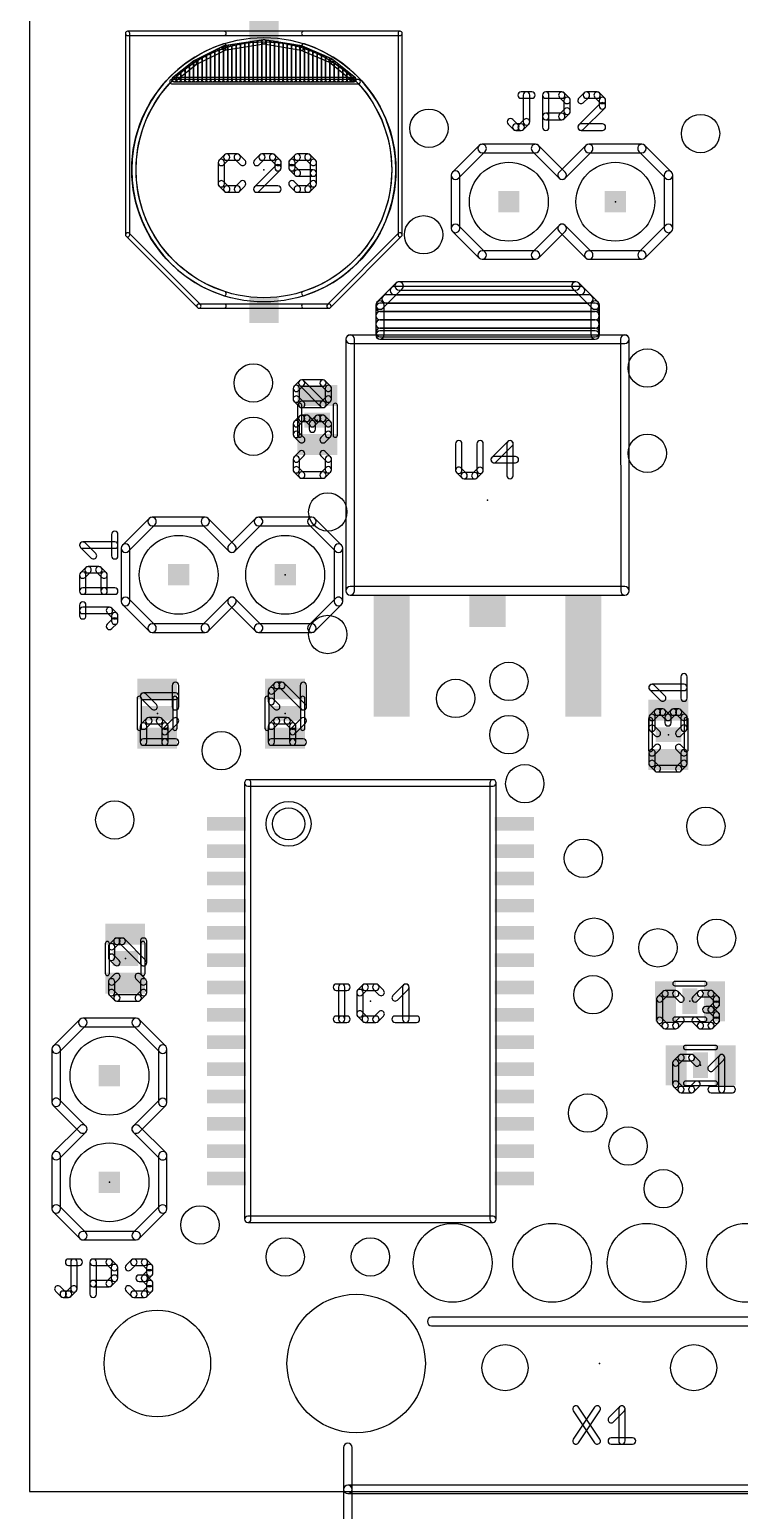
# Model space of a CAD drawing. Extents: x -17 to 91, y -42 to 60.
# Drawn here: x 0 to 16.93, y -0.45 to 34.84 of the extents above; entities that cross this region are included whole.
import ezdxf

# ---------------------------------------------------------------- set-up
doc = ezdxf.new("R2010")
doc.units = 0
for name, color, linetype in [('125', 2, 'CONTINUOUS'), ('17', 82, 'CONTINUOUS'), ('18', 82, 'CONTINUOUS'), ('20', 7, 'CONTINUOUS'), ('21', 253, 'CONTINUOUS'), ('23', 7, 'CONTINUOUS'), ('51', 253, 'CONTINUOUS')]:
    doc.layers.add(name, color=color, linetype=linetype)

# ---------------------------------------------------------------- blocks, each defined once
blk = doc.blocks.new('RECT')
blk.add_solid([(-0.5, -0.5), (0.5, -0.5), (-0.5, 0.5), (0.5, 0.5)])
blk = doc.blocks.new('ROUNDP')
blk.add_circle((0, 0), 0.5)
blk = doc.blocks.new('ROUNDV')
blk.add_circle((0, 0), 0.5)

msp = doc.modelspace()

# ---------------------------------------------------------------- linework, layer by layer
at = {"layer": '125'}
for points in [[(11.724, 33.199), (11.978, 33.199, 1), (11.978, 33.351), (11.724, 33.351, 1)], [(11.927, 32.639), (11.927, 33.275, 1), (11.775, 33.275), (11.775, 32.639, 1)], [(12.387, 32.766), (12.387, 33.275, 1), (12.235, 33.275), (12.235, 32.766, 1)], [(12.311, 33.199), (12.693, 33.199, 1), (12.693, 33.351), (12.311, 33.351, 1)], [(12.6393, 33.2213), (12.7663, 33.0943, 1), (12.8737, 33.2017), (12.7467, 33.3287, 1)], [(12.744, 33.148), (12.744, 32.893, 1), (12.896, 32.893), (12.896, 33.148, 1)], [(13.2275, 33.329), (13.0995, 33.202, 1), (13.2065, 33.094), (13.3345, 33.221, 1)], [(13.535, 33.351), (13.281, 33.351, 1), (13.281, 33.199), (13.535, 33.199, 1)], [(13.7157, 33.2017), (13.5887, 33.3287, 1), (13.4813, 33.2213), (13.6083, 33.0943, 1)], [(13.738, 33.02), (13.738, 33.148, 1), (13.586, 33.148), (13.586, 33.02, 1)], [(12.387, 32.512), (12.387, 32.766, 1), (12.235, 32.766), (12.235, 32.512, 1)], [(12.693, 32.842), (12.311, 32.842, 1), (12.311, 32.69), (12.693, 32.69, 1)], [(12.7663, 32.9467), (12.6393, 32.8197, 1), (12.7467, 32.7123), (12.8737, 32.8393, 1)], [(13.2067, 32.4582), (13.7157, 32.9662, 1), (13.6083, 33.0738), (13.0993, 32.5658, 1)], [(11.4163, 32.5853), (11.5433, 32.4583, 1), (11.6507, 32.5657), (11.5237, 32.6927, 1)], [(11.597, 32.436), (11.724, 32.436, 1), (11.724, 32.588), (11.597, 32.588, 1)], [(11.7777, 32.4583), (11.9047, 32.5853, 1), (11.7973, 32.6927), (11.6703, 32.5657, 1)], [(13.662, 32.588), (13.153, 32.588, 1), (13.153, 32.436), (13.662, 32.436, 1)], [(4.6463, 31.8517), (4.5193, 31.7247, 1), (4.6267, 31.6173), (4.7537, 31.7443, 1)], [(4.955, 31.874), (4.7, 31.874, 1), (4.7, 31.722), (4.955, 31.722, 1)], [(5.1357, 31.7247), (5.0087, 31.8517, 1), (4.9013, 31.7443), (5.0283, 31.6173, 1)], [(5.4883, 31.8517), (5.3613, 31.7247, 1), (5.4687, 31.6173), (5.5957, 31.7443, 1)], [(5.796, 31.874), (5.542, 31.874, 1), (5.542, 31.722), (5.796, 31.722, 1)], [(5.9775, 31.725), (5.8495, 31.852, 1), (5.7425, 31.744), (5.8705, 31.617, 1)], [(6.3303, 31.8517), (6.2033, 31.7247, 1), (6.3107, 31.6173), (6.4377, 31.7443, 1)], [(6.638, 31.874), (6.384, 31.874, 1), (6.384, 31.722), (6.638, 31.722, 1)], [(6.8195, 31.725), (6.6915, 31.852, 1), (6.5845, 31.744), (6.7125, 31.617, 1)], [(4.497, 31.671), (4.497, 31.162, 1), (4.649, 31.162), (4.649, 31.671, 1)], [(5.4687, 30.9813), (5.9777, 31.4903, 1), (5.8703, 31.5977), (5.3613, 31.0887, 1)], [(6, 31.544), (6, 31.671, 1), (5.848, 31.671), (5.848, 31.544, 1)], [(6.181, 31.671), (6.181, 31.544, 1), (6.333, 31.544), (6.333, 31.671, 1)], [(6.2033, 31.4903), (6.3303, 31.3633, 1), (6.4377, 31.4707), (6.3107, 31.5977, 1)], [(6.384, 31.341), (6.766, 31.341, 1), (6.766, 31.493), (6.384, 31.493, 1)], [(6.842, 31.417), (6.842, 31.671, 1), (6.69, 31.671), (6.69, 31.417, 1)], [(6.842, 31.162), (6.842, 31.417, 1), (6.69, 31.417), (6.69, 31.162, 1)], [(4.5193, 31.1083), (4.6463, 30.9813, 1), (4.7537, 31.0887), (4.6267, 31.2157, 1)], [(4.7, 30.959), (4.955, 30.959, 1), (4.955, 31.111), (4.7, 31.111, 1)], [(5.0087, 30.9813), (5.1357, 31.1083, 1), (5.0283, 31.2157), (4.9013, 31.0887, 1)], [(5.924, 31.111), (5.415, 31.111, 1), (5.415, 30.959), (5.924, 30.959, 1)], [(6.2033, 31.1083), (6.3303, 30.9813, 1), (6.4377, 31.0887), (6.3107, 31.2157, 1)], [(6.384, 30.959), (6.638, 30.959, 1), (6.638, 31.111), (6.384, 31.111, 1)], [(6.6915, 30.981), (6.8195, 31.108, 1), (6.7125, 31.216), (6.5845, 31.089, 1)], [(6.4157, 26.2323), (6.5427, 26.3593, 1), (6.4353, 26.4667), (6.3083, 26.3397, 1)], [(6.489, 26.337), (6.998, 26.337, 1), (6.998, 26.489), (6.489, 26.489, 1)], [(7.0517, 25.9577), (6.5427, 26.4667, 1), (6.4353, 26.3593), (6.9443, 25.8503, 1)], [(6.9443, 26.3593), (7.0713, 26.2323, 1), (7.1787, 26.3397), (7.0517, 26.4667, 1)], [(6.438, 26.031), (6.438, 26.286, 1), (6.286, 26.286), (6.286, 26.031, 1)], [(7.049, 26.286), (7.049, 26.031, 1), (7.201, 26.031), (7.201, 26.286, 1)], [(6.5427, 25.9577), (6.4157, 26.0847, 1), (6.3083, 25.9773), (6.4353, 25.8503, 1)], [(6.998, 25.98), (6.489, 25.98, 1), (6.489, 25.828), (6.998, 25.828, 1)], [(7.0713, 26.0847), (6.9443, 25.9577, 1), (7.0517, 25.8503), (7.1787, 25.9773, 1)], [(6.438, 25.189), (6.438, 25.444, 1), (6.286, 25.444), (6.286, 25.189, 1)], [(6.4157, 25.3903), (6.5427, 25.5173, 1), (6.4353, 25.6247), (6.3083, 25.4977, 1)], [(6.489, 25.495), (6.616, 25.495, 1), (6.616, 25.647), (6.489, 25.647, 1)], [(6.5623, 25.5173), (6.6893, 25.3903, 1), (6.7967, 25.4977), (6.6697, 25.6247, 1)], [(6.667, 25.444), (6.667, 25.316, 1), (6.819, 25.316), (6.819, 25.444, 1)], [(6.7967, 25.3903), (6.9237, 25.5173, 1), (6.8163, 25.6247), (6.6893, 25.4977, 1)], [(6.87, 25.495), (6.998, 25.495, 1), (6.998, 25.647), (6.87, 25.647, 1)], [(6.9443, 25.5173), (7.0713, 25.3903, 1), (7.1787, 25.4977), (7.0517, 25.6247, 1)], [(7.049, 25.444), (7.049, 25.189, 1), (7.201, 25.189), (7.201, 25.444, 1)], [(6.5427, 25.1157), (6.4157, 25.2427, 1), (6.3083, 25.1353), (6.4353, 25.0083, 1)], [(7.0713, 25.2427), (6.9443, 25.1157, 1), (7.0517, 25.0083), (7.1787, 25.1353, 1)], [(6.4353, 24.7827), (6.3083, 24.6557, 1), (6.4157, 24.5483), (6.5427, 24.6753, 1)], [(7.1787, 24.6557), (7.0517, 24.7827, 1), (6.9443, 24.6753), (7.0713, 24.5483, 1)], [(10.16, 24.969), (10.16, 24.333, 1), (10.312, 24.333), (10.312, 24.969, 1)], [(10.821, 24.333), (10.821, 24.969, 1), (10.669, 24.969), (10.669, 24.333, 1)], [(11.4053, 25.0227), (11.0243, 24.6417, 1), (11.1317, 24.5343), (11.5127, 24.9153, 1)], [(11.535, 24.206), (11.535, 24.969, 1), (11.383, 24.969), (11.383, 24.206, 1)], [(6.286, 24.602), (6.286, 24.347, 1), (6.438, 24.347), (6.438, 24.602, 1)], [(6.3083, 24.2933), (6.4353, 24.1663, 1), (6.5427, 24.2737), (6.4157, 24.4007, 1)], [(7.0517, 24.1663), (7.1787, 24.2933, 1), (7.0713, 24.4007), (6.9443, 24.2737, 1)], [(7.201, 24.347), (7.201, 24.602, 1), (7.049, 24.602), (7.049, 24.347, 1)], [(10.1823, 24.2793), (10.3093, 24.1523, 1), (10.4167, 24.2597), (10.2897, 24.3867, 1)], [(10.6717, 24.1523), (10.7987, 24.2793, 1), (10.6913, 24.3867), (10.5643, 24.2597, 1)], [(11.078, 24.512), (11.587, 24.512, 1), (11.587, 24.664), (11.078, 24.664, 1)], [(6.489, 24.144), (6.998, 24.144, 1), (6.998, 24.296), (6.489, 24.296, 1)], [(10.363, 24.13), (10.618, 24.13, 1), (10.618, 24.282), (10.363, 24.282, 1)], [(1.269, 22.476), (2.032, 22.476, 1), (2.032, 22.628), (1.269, 22.628, 1)], [(1.5777, 22.3507), (1.3227, 22.6057, 1), (1.2153, 22.4983), (1.4703, 22.2433, 1)], [(2.108, 22.297), (2.108, 22.806, 1), (1.956, 22.806), (1.956, 22.297, 1)], [(1.345, 21.455), (1.345, 21.837, 1), (1.193, 21.837), (1.193, 21.455, 1)], [(1.3227, 21.7833), (1.4497, 21.9103, 1), (1.3423, 22.0177), (1.2153, 21.8907, 1)], [(1.396, 21.888), (1.651, 21.888, 1), (1.651, 22.04), (1.396, 22.04, 1)], [(1.5973, 21.9103), (1.7243, 21.7833, 1), (1.8317, 21.8907), (1.7047, 22.0177, 1)], [(1.702, 21.837), (1.702, 21.455, 1), (1.854, 21.455), (1.854, 21.837, 1)], [(1.778, 21.531), (1.269, 21.531, 1), (1.269, 21.379), (1.778, 21.379, 1)], [(2.032, 21.531), (1.778, 21.531, 1), (1.778, 21.379), (2.032, 21.379, 1)], [(1.345, 20.868), (1.345, 21.122, 1), (1.193, 21.122), (1.193, 20.868, 1)], [(1.905, 21.071), (1.269, 21.071, 1), (1.269, 20.919), (1.905, 20.919, 1)], [(2.0857, 20.9217), (1.9587, 21.0487, 1), (1.8513, 20.9413), (1.9783, 20.8143, 1)], [(2.108, 20.741), (2.108, 20.868, 1), (1.956, 20.868), (1.956, 20.741, 1)], [(1.9587, 20.5603), (2.0857, 20.6873, 1), (1.9783, 20.7947), (1.8513, 20.6677, 1)], [(15.684, 18.905), (15.684, 19.414, 1), (15.532, 19.414), (15.532, 18.905, 1)], [(3.556, 18.698), (3.556, 19.207, 1), (3.404, 19.207), (3.404, 18.698, 1)], [(5.838, 19.2605), (5.711, 19.1325, 1), (5.819, 19.0255), (5.946, 19.1535, 1)], [(5.689, 19.079), (5.689, 18.825, 1), (5.841, 18.825), (5.841, 19.079, 1)], [(6.019, 19.283), (5.892, 19.283, 1), (5.892, 19.131), (6.019, 19.131, 1)], [(6.5817, 18.7517), (6.0727, 19.2607, 1), (5.9653, 19.1533), (6.4743, 18.6443, 1)], [(6.452, 19.207), (6.452, 18.698, 1), (6.604, 18.698), (6.604, 19.207, 1)], [(14.846, 19.083), (15.608, 19.083, 1), (15.608, 19.235), (14.846, 19.235, 1)], [(15.1537, 18.9587), (14.8997, 19.2127, 1), (14.7923, 19.1053), (15.0463, 18.8513, 1)], [(2.717, 18.876), (3.48, 18.876, 1), (3.48, 19.028), (2.717, 19.028, 1)], [(3.0247, 18.7517), (2.7707, 19.0057, 1), (2.6633, 18.8983), (2.9173, 18.6443, 1)], [(5.7113, 18.7713), (5.8383, 18.6443, 1), (5.9457, 18.7517), (5.8187, 18.8787, 1)], [(2.7707, 18.1843), (2.8977, 18.3113, 1), (2.7903, 18.4187), (2.6633, 18.2917, 1)], [(2.844, 18.289), (3.098, 18.289, 1), (3.098, 18.441), (2.844, 18.441, 1)], [(3.0445, 18.311), (3.1725, 18.184, 1), (3.2795, 18.292), (3.1515, 18.419, 1)], [(3.2798, 18.0564), (3.5338, 18.3114, 1), (3.4262, 18.4186), (3.1722, 18.1636, 1)], [(5.8187, 18.1843), (5.9457, 18.3113, 1), (5.8383, 18.4187), (5.7113, 18.2917, 1)], [(5.892, 18.289), (6.146, 18.289, 1), (6.146, 18.441), (5.892, 18.441, 1)], [(6.0925, 18.311), (6.2205, 18.184, 1), (6.3275, 18.292), (6.1995, 18.419, 1)], [(6.3278, 18.0564), (6.5818, 18.3114, 1), (6.4742, 18.4186), (6.2202, 18.1636, 1)], [(14.9, 18.3905), (15.027, 18.5185, 1), (14.919, 18.6255), (14.792, 18.4975, 1)], [(14.922, 18.19), (14.922, 18.444, 1), (14.77, 18.444), (14.77, 18.19, 1)], [(14.973, 18.496), (15.1, 18.496, 1), (15.1, 18.648), (14.973, 18.648, 1)], [(15.046, 18.5185), (15.173, 18.3905, 1), (15.281, 18.4975), (15.154, 18.6255, 1)], [(15.281, 18.3905), (15.408, 18.5185, 1), (15.3, 18.6255), (15.173, 18.4975, 1)], [(15.151, 18.444), (15.151, 18.317, 1), (15.303, 18.317), (15.303, 18.444, 1)], [(15.354, 18.496), (15.481, 18.496, 1), (15.481, 18.648), (15.354, 18.648, 1)], [(15.427, 18.5185), (15.554, 18.3905, 1), (15.662, 18.4975), (15.535, 18.6255, 1)], [(15.532, 18.444), (15.532, 18.19, 1), (15.684, 18.19), (15.684, 18.444, 1)], [(2.793, 17.856), (2.793, 18.238, 1), (2.641, 18.238), (2.641, 17.856, 1)], [(3.15, 18.238), (3.15, 18.11, 1), (3.302, 18.11), (3.302, 18.238, 1)], [(3.15, 18.11), (3.15, 17.856, 1), (3.302, 17.856), (3.302, 18.11, 1)], [(5.841, 17.856), (5.841, 18.238, 1), (5.689, 18.238), (5.689, 17.856, 1)], [(6.198, 18.238), (6.198, 18.11, 1), (6.35, 18.11), (6.35, 18.238, 1)], [(6.198, 18.11), (6.198, 17.856, 1), (6.35, 17.856), (6.35, 18.11, 1)], [(15.0267, 18.1167), (14.8997, 18.2437, 1), (14.7923, 18.1363), (14.9193, 18.0093, 1)], [(15.5543, 18.2437), (15.4273, 18.1167, 1), (15.5347, 18.0093), (15.6617, 18.1363, 1)], [(3.226, 17.932), (2.717, 17.932, 1), (2.717, 17.78), (3.226, 17.78, 1)], [(3.48, 17.932), (3.226, 17.932, 1), (3.226, 17.78), (3.48, 17.78, 1)], [(6.274, 17.932), (5.765, 17.932, 1), (5.765, 17.78), (6.274, 17.78, 1)], [(6.528, 17.932), (6.274, 17.932, 1), (6.274, 17.78), (6.528, 17.78, 1)], [(14.77, 17.603), (14.77, 17.348, 1), (14.922, 17.348), (14.922, 17.603, 1)], [(14.9193, 17.7837), (14.7923, 17.6567, 1), (14.8997, 17.5493), (15.0267, 17.6763, 1)], [(15.6617, 17.6567), (15.5347, 17.7837, 1), (15.4273, 17.6763), (15.5543, 17.5493, 1)], [(15.684, 17.348), (15.684, 17.603, 1), (15.532, 17.603), (15.532, 17.348, 1)], [(14.7923, 17.2943), (14.9193, 17.1673, 1), (15.0267, 17.2747), (14.8997, 17.4017, 1)], [(14.973, 17.145), (15.481, 17.145, 1), (15.481, 17.297), (14.973, 17.297, 1)], [(15.5347, 17.1673), (15.6617, 17.2943, 1), (15.5543, 17.4017), (15.4273, 17.2747, 1)], [(2.028, 13.1645), (1.901, 13.0365, 1), (2.009, 12.9295), (2.136, 13.0575, 1)], [(1.879, 12.983), (1.879, 12.729, 1), (2.031, 12.729), (2.031, 12.983, 1)], [(2.209, 13.187), (2.082, 13.187, 1), (2.082, 13.035), (2.209, 13.035, 1)], [(2.7717, 12.6557), (2.2627, 13.1647, 1), (2.1553, 13.0573), (2.6643, 12.5483, 1)], [(2.642, 13.111), (2.642, 12.602, 1), (2.794, 12.602), (2.794, 13.111, 1)], [(1.9013, 12.6753), (2.0283, 12.5483, 1), (2.1357, 12.6557), (2.0087, 12.7827, 1)], [(1.879, 12.142), (1.879, 11.887, 1), (2.031, 11.887), (2.031, 12.142, 1)], [(2.0283, 12.3227), (1.9013, 12.1957, 1), (2.0087, 12.0883), (2.1357, 12.2153, 1)], [(2.7717, 12.1957), (2.6447, 12.3227, 1), (2.5373, 12.2153), (2.6643, 12.0883, 1)], [(2.794, 11.887), (2.794, 12.142, 1), (2.642, 12.142), (2.642, 11.887, 1)], [(7.315, 11.939), (7.569, 11.939, 1), (7.569, 12.091), (7.315, 12.091, 1)], [(7.518, 11.252), (7.518, 12.015, 1), (7.366, 12.015), (7.366, 11.252, 1)], [(7.9503, 12.0687), (7.8233, 11.9417, 1), (7.9307, 11.8343), (8.0577, 11.9613, 1)], [(8.258, 12.091), (8.004, 12.091, 1), (8.004, 11.939), (8.258, 11.939, 1)], [(8.4387, 11.9417), (8.3117, 12.0687, 1), (8.2043, 11.9613), (8.3313, 11.8343, 1)], [(8.7716, 11.7072), (9.0266, 11.9612, 1), (8.9194, 12.0688), (8.6644, 11.8148, 1)], [(8.897, 12.015), (8.897, 11.252, 1), (9.049, 11.252), (9.049, 12.015, 1)], [(1.9013, 11.8333), (2.0283, 11.7063, 1), (2.1357, 11.8137), (2.0087, 11.9407, 1)], [(2.082, 11.684), (2.591, 11.684, 1), (2.591, 11.836), (2.082, 11.836, 1)], [(2.6447, 11.7063), (2.7717, 11.8333, 1), (2.6643, 11.9407), (2.5373, 11.8137, 1)], [(7.801, 11.888), (7.801, 11.379, 1), (7.953, 11.379), (7.953, 11.888, 1)], [(14.953, 11.735), (14.953, 11.227, 1), (15.105, 11.227), (15.105, 11.735, 1)], [(15.1023, 11.9157), (14.9753, 11.7887, 1), (15.0827, 11.6813), (15.2097, 11.8083, 1)], [(15.411, 11.938), (15.156, 11.938, 1), (15.156, 11.786), (15.411, 11.786, 1)], [(15.5917, 11.7887), (15.4647, 11.9157, 1), (15.3573, 11.8083), (15.4843, 11.6813, 1)], [(15.9247, 11.6813), (16.0517, 11.8083, 1), (15.9443, 11.9157), (15.8173, 11.7887, 1)], [(15.998, 11.786), (16.253, 11.786, 1), (16.253, 11.938), (15.998, 11.938, 1)], [(16.1993, 11.8083), (16.3263, 11.6813, 1), (16.4337, 11.7887), (16.3067, 11.9157, 1)], [(16.3263, 11.6617), (16.1993, 11.5347, 1), (16.3067, 11.4273), (16.4337, 11.5543, 1)], [(16.304, 11.735), (16.304, 11.608, 1), (16.456, 11.608), (16.456, 11.735, 1)], [(7.315, 11.176), (7.442, 11.176, 1), (7.442, 11.328), (7.315, 11.328, 1)], [(7.442, 11.176), (7.569, 11.176, 1), (7.569, 11.328), (7.442, 11.328, 1)], [(7.8233, 11.3253), (7.9503, 11.1983, 1), (8.0577, 11.3057), (7.9307, 11.4327, 1)], [(8.004, 11.176), (8.258, 11.176, 1), (8.258, 11.328), (8.004, 11.328, 1)], [(8.3117, 11.1983), (8.4387, 11.3253, 1), (8.3313, 11.4327), (8.2043, 11.3057, 1)], [(8.718, 11.176), (9.227, 11.176, 1), (9.227, 11.328), (8.718, 11.328, 1)], [(14.9753, 11.1733), (15.1023, 11.0463, 1), (15.2097, 11.1537), (15.0827, 11.2807, 1)], [(15.4647, 11.0463), (15.5917, 11.1733, 1), (15.4843, 11.2807), (15.3573, 11.1537, 1)], [(16.0517, 11.1537), (15.9247, 11.2807, 1), (15.8173, 11.1733), (15.9443, 11.0463, 1)], [(16.253, 11.557), (16.125, 11.557, 1), (16.125, 11.405), (16.253, 11.405, 1)], [(16.1993, 11.4273), (16.3263, 11.3003, 1), (16.4337, 11.4077), (16.3067, 11.5347, 1)], [(16.3263, 11.2807), (16.1993, 11.1537, 1), (16.3067, 11.0463), (16.4337, 11.1733, 1)], [(16.304, 11.354), (16.304, 11.227, 1), (16.456, 11.227), (16.456, 11.354, 1)], [(15.156, 11.024), (15.411, 11.024, 1), (15.411, 11.176), (15.156, 11.176, 1)], [(16.253, 11.176), (15.998, 11.176, 1), (15.998, 11.024), (16.253, 11.024, 1)], [(15.334, 10.211), (15.334, 9.703, 1), (15.486, 9.703), (15.486, 10.211, 1)], [(15.4833, 10.3917), (15.3563, 10.2647, 1), (15.4637, 10.1573), (15.5907, 10.2843, 1)], [(15.792, 10.414), (15.537, 10.414, 1), (15.537, 10.262), (15.792, 10.262, 1)], [(15.9727, 10.2647), (15.8457, 10.3917, 1), (15.7383, 10.2843), (15.8653, 10.1573, 1)], [(16.3057, 10.0303), (16.5597, 10.2843, 1), (16.4523, 10.3917), (16.1983, 10.1377, 1)], [(16.43, 10.338), (16.43, 9.576, 1), (16.582, 9.576), (16.582, 10.338, 1)], [(15.3563, 9.6493), (15.4833, 9.5223, 1), (15.5907, 9.6297), (15.4637, 9.7567, 1)], [(15.537, 9.5), (15.792, 9.5, 1), (15.792, 9.652), (15.537, 9.652, 1)], [(15.8457, 9.5223), (15.9727, 9.6493, 1), (15.8653, 9.7567), (15.7383, 9.6297, 1)], [(16.252, 9.5), (16.761, 9.5, 1), (16.761, 9.652), (16.252, 9.652, 1)], [(0.929, 5.386), (1.183, 5.386, 1), (1.183, 5.538), (0.929, 5.538, 1)], [(1.132, 4.826), (1.132, 5.462, 1), (0.98, 5.462), (0.98, 4.826, 1)], [(1.592, 4.953), (1.592, 5.462, 1), (1.44, 5.462), (1.44, 4.953, 1)], [(1.516, 5.386), (1.898, 5.386, 1), (1.898, 5.538), (1.516, 5.538, 1)], [(1.8443, 5.4083), (1.9713, 5.2813, 1), (2.0787, 5.3887), (1.9517, 5.5157, 1)], [(1.949, 5.335), (1.949, 5.08, 1), (2.101, 5.08), (2.101, 5.335, 1)], [(2.4115, 5.281), (2.5395, 5.408, 1), (2.4325, 5.516), (2.3045, 5.389, 1)], [(2.486, 5.386), (2.74, 5.386, 1), (2.74, 5.538), (2.486, 5.538, 1)], [(2.6863, 5.4083), (2.8133, 5.2813, 1), (2.9207, 5.3887), (2.7937, 5.5157, 1)], [(2.791, 5.335), (2.791, 5.207, 1), (2.943, 5.207), (2.943, 5.335, 1)], [(1.592, 4.699), (1.592, 4.953, 1), (1.44, 4.953), (1.44, 4.699, 1)], [(1.898, 5.029), (1.516, 5.029, 1), (1.516, 4.877), (1.898, 4.877, 1)], [(1.9713, 5.1337), (1.8443, 5.0067, 1), (1.9517, 4.8993), (2.0787, 5.0263, 1)], [(2.74, 5.156), (2.613, 5.156, 1), (2.613, 5.004), (2.74, 5.004, 1)], [(2.8133, 5.2607), (2.6863, 5.1337, 1), (2.7937, 5.0263), (2.9207, 5.1533, 1)], [(2.6863, 5.0263), (2.8133, 4.8993, 1), (2.9207, 5.0067), (2.7937, 5.1337, 1)], [(2.791, 4.953), (2.791, 4.826, 1), (2.943, 4.826), (2.943, 4.953, 1)], [(0.6205, 4.772), (0.7485, 4.645, 1), (0.8555, 4.753), (0.7275, 4.88, 1)], [(0.802, 4.623), (0.929, 4.623, 1), (0.929, 4.775), (0.802, 4.775, 1)], [(0.9827, 4.6453), (1.1097, 4.7723, 1), (1.0023, 4.8797), (0.8753, 4.7527, 1)], [(2.5395, 4.753), (2.4115, 4.88, 1), (2.3045, 4.772), (2.4325, 4.645, 1)], [(2.74, 4.775), (2.486, 4.775, 1), (2.486, 4.623), (2.74, 4.623, 1)], [(2.8133, 4.8797), (2.6863, 4.7527, 1), (2.7937, 4.6453), (2.9207, 4.7723, 1)], [(12.9668, 1.9218), (13.4758, 1.1598, 1), (13.6022, 1.2442), (13.0932, 2.0062, 1)], [(13.4758, 2.0062), (12.9668, 1.2442, 1), (13.0932, 1.1598), (13.6022, 1.9218, 1)], [(13.9257, 1.6563), (14.1797, 1.9103, 1), (14.0723, 2.0177), (13.8183, 1.7637, 1)], [(14.05, 1.964), (14.05, 1.202, 1), (14.202, 1.202), (14.202, 1.964, 1)], [(13.872, 1.126), (14.381, 1.126, 1), (14.381, 1.278), (13.872, 1.278, 1)]]:
    msp.add_lwpolyline(points, format="xyb", close=True, dxfattribs=at)
at = {"layer": '20'}
for p, q in [((0, 59.944), (0, 0)), ((0, 0), (39.624, 0))]:
    msp.add_line(p, q, dxfattribs=at)
for centre, radius in [((3.048, 3.048), 1.27), ((11.339, 2.948), 0.55), ((15.839, 2.948), 0.55)]:
    msp.add_circle(centre, radius, dxfattribs=at)
at = {"layer": '21'}
for points in [[(2.3888, 29.946), (2.3888, 34.746, 1), (2.2872, 34.746), (2.2872, 29.946, 1)], [(2.338, 34.6952), (4.638, 34.6952, 1), (4.638, 34.7968), (2.338, 34.7968, 1)], [(6.538, 34.6952), (8.838, 34.6952, 1), (8.838, 34.7968), (6.538, 34.7968, 1)], [(8.7872, 34.746), (8.7872, 29.946, 1), (8.8888, 29.946), (8.8888, 34.746, 1)], [(4.6536, 34.3976, 1), (4.6224, 34.4944, 0.7285), (4.6224, 28.4976, 1), (4.6536, 28.5944, -0.7285)], [(6.5224, 28.5944, 1), (6.5536, 28.4976, 0.7285), (6.5536, 34.4944, 1), (6.5224, 34.3976, -0.7285)], [(10.2318, 31.2972), (10.8668, 31.9322, 1), (10.7232, 32.0758), (10.0882, 31.4408, 1)], [(10.795, 31.9024), (12.065, 31.9024, 1), (12.065, 32.1056), (10.795, 32.1056, 1)], [(11.9932, 31.9322), (12.6282, 31.2972, 1), (12.7718, 31.4408), (12.1368, 32.0758, 1)], [(12.7718, 31.2972), (13.4068, 31.9322, 1), (13.2632, 32.0758), (12.6282, 31.4408, 1)], [(13.335, 31.9024), (14.605, 31.9024, 1), (14.605, 32.1056), (13.335, 32.1056, 1)], [(15.3118, 31.4408), (14.6768, 32.0758, 1), (14.5332, 31.9322), (15.1682, 31.2972, 1)], [(10.2616, 30.099), (10.2616, 31.369, 1), (10.0584, 31.369), (10.0584, 30.099, 1)], [(15.3416, 30.099), (15.3416, 31.369, 1), (15.1384, 31.369), (15.1384, 30.099, 1)], [(4.0739, 28.2819), (2.3739, 29.9819, 1), (2.3021, 29.9101), (4.0021, 28.2101, 1)], [(8.8021, 29.9819), (7.1021, 28.2819, 1), (7.1739, 28.2101), (8.8739, 29.9101, 1)], [(10.8668, 29.5358), (10.2318, 30.1708, 1), (10.0882, 30.0272), (10.7232, 29.3922, 1)], [(12.6282, 30.1708), (11.9932, 29.5358, 1), (12.1368, 29.3922), (12.7718, 30.0272, 1)], [(13.4068, 29.5358), (12.7718, 30.1708, 1), (12.6282, 30.0272), (13.2632, 29.3922, 1)], [(14.6768, 29.3922), (15.3118, 30.0272, 1), (15.1682, 30.1708), (14.5332, 29.5358, 1)], [(12.065, 29.5656), (10.795, 29.5656, 1), (10.795, 29.3624), (12.065, 29.3624, 1)], [(14.605, 29.5656), (13.335, 29.5656, 1), (13.335, 29.3624), (14.605, 29.3624, 1)], [(4.638, 28.2968), (4.038, 28.2968, 1), (4.038, 28.1952), (4.638, 28.1952, 1)], [(7.138, 28.2968), (6.538, 28.2968, 1), (6.538, 28.1952), (7.138, 28.1952, 1)], [(7.7466, 21.463), (7.747, 27.4574, 1), (7.5438, 27.4574), (7.5434, 21.463, 1)], [(14.097, 27.4574), (14.0974, 21.463, 1), (14.3006, 21.463), (14.3002, 27.4574, 1)], [(2.3578, 22.4072), (2.9928, 23.0422, 1), (2.8492, 23.1858), (2.2142, 22.5508, 1)], [(2.921, 23.0124), (4.191, 23.0124, 1), (4.191, 23.2156), (2.921, 23.2156, 1)], [(4.1192, 23.0422), (4.7542, 22.4072, 1), (4.8978, 22.5508), (4.2628, 23.1858, 1)], [(4.8978, 22.4072), (5.5328, 23.0422, 1), (5.3892, 23.1858), (4.7542, 22.5508, 1)], [(5.461, 23.0124), (6.731, 23.0124, 1), (6.731, 23.2156), (5.461, 23.2156, 1)], [(7.4378, 22.5508), (6.8028, 23.1858, 1), (6.6592, 23.0422), (7.2942, 22.4072, 1)], [(2.3876, 21.209), (2.3876, 22.479, 1), (2.1844, 22.479), (2.1844, 21.209, 1)], [(7.4676, 21.209), (7.4676, 22.479, 1), (7.2644, 22.479), (7.2644, 21.209, 1)], [(14.199, 21.5646), (7.645, 21.5646, 1), (7.645, 21.3614), (14.199, 21.3614, 1)], [(2.9928, 20.6458), (2.3578, 21.2808, 1), (2.2142, 21.1372), (2.8492, 20.5022, 1)], [(4.7542, 21.2808), (4.1192, 20.6458, 1), (4.2628, 20.5022), (4.8978, 21.1372, 1)], [(5.5328, 20.6458), (4.8978, 21.2808, 1), (4.7542, 21.1372), (5.3892, 20.5022, 1)], [(6.8028, 20.5022), (7.4378, 21.1372, 1), (7.2942, 21.2808), (6.6592, 20.6458, 1)], [(4.191, 20.6756), (2.921, 20.6756, 1), (2.921, 20.4724), (4.191, 20.4724, 1)], [(6.731, 20.6756), (5.461, 20.6756, 1), (5.461, 20.4724), (6.731, 20.4724, 1)], [(5.2792, 6.484), (5.2792, 16.884, 1), (5.1268, 16.884), (5.1268, 6.484, 1)], [(5.203, 16.8078), (11.053, 16.8078, 1), (11.053, 16.9602), (5.203, 16.9602, 1)], [(10.9768, 16.884), (10.9768, 6.484, 1), (11.1292, 6.484), (11.1292, 16.884, 1)], [(0.7068, 10.4692), (1.3418, 11.1042, 1), (1.1982, 11.2478), (0.5632, 10.6128, 1)], [(1.27, 11.0744), (2.54, 11.0744, 1), (2.54, 11.2776), (1.27, 11.2776, 1)], [(2.4682, 11.1042), (3.1032, 10.4692, 1), (3.2468, 10.6128), (2.6118, 11.2478, 1)], [(0.7366, 9.271), (0.7366, 10.541, 1), (0.5334, 10.541), (0.5334, 9.271, 1)], [(3.0734, 10.541), (3.0734, 9.271, 1), (3.2766, 9.271), (3.2766, 10.541, 1)], [(1.3418, 8.7078), (0.7068, 9.3428, 1), (0.5632, 9.1992), (1.1982, 8.5642, 1)], [(3.1032, 9.3428), (2.4682, 8.7078, 1), (2.6118, 8.5642), (3.2468, 9.1992, 1)], [(0.7068, 7.9292), (1.3418, 8.5642, 1), (1.1982, 8.7078), (0.5632, 8.0728, 1)], [(2.4682, 8.5642), (3.1032, 7.9292, 1), (3.2468, 8.0728), (2.6118, 8.7078, 1)], [(0.7366, 6.731), (0.7366, 8.001, 1), (0.5334, 8.001), (0.5334, 6.731, 1)], [(3.0734, 8.001), (3.0734, 6.731, 1), (3.2766, 6.731), (3.2766, 8.001, 1)], [(0.5632, 6.6592), (1.1982, 6.0242, 1), (1.3418, 6.1678), (0.7068, 6.8028, 1)], [(2.6118, 6.0242), (3.2468, 6.6592, 1), (3.1032, 6.8028), (2.4682, 6.1678, 1)], [(11.053, 6.5602), (5.203, 6.5602, 1), (5.203, 6.4078), (11.053, 6.4078, 1)], [(1.27, 5.9944), (2.54, 5.9944, 1), (2.54, 6.1976), (1.27, 6.1976, 1)], [(17.589, 4.1496), (9.589, 4.1496, 1), (9.589, 3.9464), (17.589, 3.9464, 1)], [(7.6906, 0.048), (7.6906, 1.048, 1), (7.4874, 1.048), (7.4874, 0.048, 1)], [(7.589, -0.0536), (19.589, -0.0536, 1), (19.589, 0.1496), (7.589, 0.1496, 1)]]:
    msp.add_lwpolyline(points, format="xyb", close=True, dxfattribs=at)
for radius in [0.5358, 0.3834]:
    msp.add_circle((6.178, 15.909), radius, dxfattribs=at)
at = {"layer": '23'}
for p in [(5.588, 31.496), (13.97, 30.734), (6.858, 25.527), (10.922, 23.622), (6.096, 21.844), (3.048, 18.542), (6.096, 18.542), (15.24, 18.034), (2.286, 12.7), (8.128, 11.684), (15.748, 11.684), (16.002, 10.16), (1.905, 7.366), (13.589, 3.048)]:
    msp.add_point(p, dxfattribs=at)
at = {"layer": '51'}
for points in [[(2.3888, 29.946), (2.3888, 34.746, 1), (2.2872, 34.746), (2.2872, 29.946, 1)], [(2.338, 34.6952), (8.838, 34.6952, 1), (8.838, 34.7968), (2.338, 34.7968, 1)], [(5.5801, 34.5962), (4.6301, 34.4462, 1), (4.6459, 34.3458), (5.5959, 34.4958, 1)], [(6.4964, 34.4461), (5.5964, 34.5961, 1), (5.5796, 34.4959), (6.4796, 34.3459, 1)], [(5.5372, 34.546), (5.5372, 33.646, 1), (5.6388, 33.646), (5.6388, 34.546, 1)], [(8.7872, 34.746), (8.7872, 29.946, 1), (8.8888, 29.946), (8.8888, 34.746, 1)], [(4.6153, 34.4414), (3.9153, 34.0914, 1), (3.9607, 34.0006), (4.6607, 34.3506, 1)], [(4.2164, 34.2106), (4.2164, 33.646, 1), (4.318, 33.646), (4.318, 34.2106, 1)], [(4.318, 34.2614), (4.318, 33.646, 1), (4.4196, 33.646), (4.4196, 34.2614, 1)], [(4.4196, 34.3122), (4.4196, 33.646, 1), (4.5212, 33.646), (4.5212, 34.3122, 1)], [(4.5212, 34.363), (4.5212, 33.646, 1), (4.6228, 33.646), (4.6228, 34.363, 1)], [(4.6228, 34.4016), (4.6228, 33.646, 1), (4.7244, 33.646), (4.7244, 34.4016, 1)], [(4.7244, 34.4177), (4.7244, 33.646, 1), (4.826, 33.646), (4.826, 34.4177, 1)], [(4.826, 34.4337), (4.826, 33.646, 1), (4.9276, 33.646), (4.9276, 34.4337, 1)], [(4.9276, 34.4498), (4.9276, 33.646, 1), (5.0292, 33.646), (5.0292, 34.4498, 1)], [(5.0292, 34.4658), (5.0292, 33.646, 1), (5.1308, 33.646), (5.1308, 34.4658, 1)], [(5.1308, 34.4818), (5.1308, 33.646, 1), (5.2324, 33.646), (5.2324, 34.4818, 1)], [(5.2324, 34.4979), (5.2324, 33.646, 1), (5.334, 33.646), (5.334, 34.4979, 1)], [(5.334, 34.5139), (5.334, 33.646, 1), (5.4356, 33.646), (5.4356, 34.5139, 1)], [(5.4356, 34.53), (5.4356, 33.646, 1), (5.5372, 33.646), (5.5372, 34.53, 1)], [(5.6388, 34.5291), (5.6388, 33.646, 1), (5.7404, 33.646), (5.7404, 34.5291, 1)], [(5.7404, 34.5121), (5.7404, 33.646, 1), (5.842, 33.646), (5.842, 34.5121, 1)], [(5.842, 34.4952), (5.842, 33.646, 1), (5.9436, 33.646), (5.9436, 34.4952, 1)], [(5.9436, 34.4783), (5.9436, 33.646, 1), (6.0452, 33.646), (6.0452, 34.4783, 1)], [(6.0452, 34.4613), (6.0452, 33.646, 1), (6.1468, 33.646), (6.1468, 34.4613, 1)], [(6.1468, 34.4444), (6.1468, 33.646, 1), (6.2484, 33.646), (6.2484, 34.4444, 1)], [(6.2484, 34.4275), (6.2484, 33.646, 1), (6.35, 33.646), (6.35, 34.4275, 1)], [(6.35, 34.4105), (6.35, 33.646, 1), (6.4516, 33.646), (6.4516, 34.4105, 1)], [(7.208, 34.1427), (6.508, 34.4427, 1), (6.468, 34.3493), (7.168, 34.0493, 1)], [(6.4516, 34.3898), (6.4516, 33.646, 1), (6.5532, 33.646), (6.5532, 34.3898, 1)], [(6.5532, 34.3463), (6.5532, 33.646, 1), (6.6548, 33.646), (6.6548, 34.3463, 1)], [(6.6548, 34.3027), (6.6548, 33.646, 1), (6.7564, 33.646), (6.7564, 34.3027, 1)], [(6.7564, 34.2592), (6.7564, 33.646, 1), (6.858, 33.646), (6.858, 34.2592, 1)], [(6.858, 34.2157), (6.858, 33.646, 1), (6.9596, 33.646), (6.9596, 34.2157, 1)], [(3.9063, 34.0857), (3.4063, 33.6857, 1), (3.4697, 33.6063), (3.9697, 34.0063, 1)], [(3.7084, 33.903), (3.7084, 33.646, 1), (3.81, 33.646), (3.81, 33.903, 1)], [(3.81, 33.9842), (3.81, 33.646, 1), (3.9116, 33.646), (3.9116, 33.9842, 1)], [(3.9116, 34.0582), (3.9116, 33.646, 1), (4.0132, 33.646), (4.0132, 34.0582, 1)], [(4.0132, 34.109), (4.0132, 33.646, 1), (4.1148, 33.646), (4.1148, 34.109, 1)], [(4.1148, 34.1598), (4.1148, 33.646, 1), (4.2164, 33.646), (4.2164, 34.1598, 1)], [(6.9596, 34.1721), (6.9596, 33.646, 1), (7.0612, 33.646), (7.0612, 34.1721, 1)], [(7.0612, 34.1286), (7.0612, 33.646, 1), (7.1628, 33.646), (7.1628, 34.1286, 1)], [(7.7702, 33.6853), (7.2202, 34.1353, 1), (7.1558, 34.0567), (7.7058, 33.6067, 1)], [(7.1628, 34.0751), (7.1628, 33.646, 1), (7.2644, 33.646), (7.2644, 34.0751, 1)], [(7.2644, 33.9919), (7.2644, 33.646, 1), (7.366, 33.646), (7.366, 33.9919, 1)], [(7.366, 33.9088), (7.366, 33.646, 1), (7.4676, 33.646), (7.4676, 33.9088, 1)], [(7.838, 33.6468), (3.388, 33.6468, 1), (3.388, 33.5452), (7.838, 33.5452, 1)], [(3.438, 33.5952), (7.688, 33.5952, 1), (7.688, 33.6968), (3.438, 33.6968, 1)], [(3.4036, 33.6591), (3.4036, 33.646, 1), (3.5052, 33.646), (3.5052, 33.6591, 1)], [(3.5052, 33.7404), (3.5052, 33.646, 1), (3.6068, 33.646), (3.6068, 33.7404, 1)], [(3.6068, 33.8217), (3.6068, 33.646, 1), (3.7084, 33.646), (3.7084, 33.8217, 1)], [(7.4676, 33.8257), (7.4676, 33.646, 1), (7.5692, 33.646), (7.5692, 33.8257, 1)], [(7.5692, 33.7425), (7.5692, 33.646, 1), (7.6708, 33.646), (7.6708, 33.7425, 1)], [(7.688, 33.5952), (7.738, 33.5952, 1), (7.738, 33.6968), (7.688, 33.6968, 1)], [(7.6708, 33.6594), (7.6708, 33.646, 1), (7.7724, 33.646), (7.7724, 33.6594, 1)], [(4.0739, 28.2819), (2.3739, 29.9819, 1), (2.3021, 29.9101), (4.0021, 28.2101, 1)], [(8.8021, 29.9819), (7.1021, 28.2819, 1), (7.1739, 28.2101), (8.8739, 29.9101, 1)], [(8.4284, 28.1984), (8.8856, 28.6556, 1), (8.742, 28.7992), (8.2848, 28.342, 1)], [(8.4272, 28.1996), (8.8844, 28.6568, 1), (8.7432, 28.798), (8.286, 28.3408, 1)], [(8.7034, 28.5171), (13.1406, 28.5171, 1), (13.1406, 28.7169), (8.7034, 28.7169, 1)], [(8.8138, 28.6258), (13.0302, 28.6258, 1), (13.0302, 28.829), (8.8138, 28.829, 1)], [(8.8138, 28.6275), (13.0302, 28.6275, 1), (13.0302, 28.8273), (8.8138, 28.8273, 1)], [(12.9584, 28.6556), (13.4156, 28.1984, 1), (13.5592, 28.342), (13.102, 28.7992, 1)], [(12.9596, 28.6568), (13.4168, 28.1996, 1), (13.558, 28.3408), (13.1008, 28.798, 1)], [(7.138, 28.2968), (4.038, 28.2968, 1), (4.038, 28.1952), (7.138, 28.1952, 1)], [(8.4582, 27.559), (8.4582, 28.2702, 1), (8.255, 28.2702), (8.255, 27.559, 1)], [(8.4565, 27.559), (8.4565, 28.2702, 1), (8.2567, 28.2702), (8.2567, 27.559, 1)], [(8.3566, 28.1175), (13.4874, 28.1175, 1), (13.4874, 28.3173), (8.3566, 28.3173, 1)], [(8.5036, 28.3173), (13.3404, 28.3173, 1), (13.3404, 28.5171), (8.5036, 28.5171, 1)], [(13.3858, 28.2702), (13.3858, 27.559, 1), (13.589, 27.559), (13.589, 28.2702, 1)], [(13.3875, 28.2702), (13.3875, 27.559, 1), (13.5873, 27.559), (13.5873, 28.2702, 1)], [(8.3566, 27.9177), (13.4874, 27.9177, 1), (13.4874, 28.1175), (8.3566, 28.1175, 1)], [(8.3566, 27.7179), (13.4874, 27.7179, 1), (13.4874, 27.9177), (8.3566, 27.9177, 1)], [(7.645, 27.3554), (14.1994, 27.355, 1), (14.1994, 27.5582), (7.645, 27.5586, 1)], [(13.4874, 27.6606), (8.3566, 27.6606, 1), (8.3566, 27.4574), (13.4874, 27.4574, 1)], [(8.3566, 27.5181), (13.4874, 27.5181, 1), (13.4874, 27.7179), (8.3566, 27.7179, 1)], [(13.4874, 27.6589), (8.3566, 27.6589, 1), (8.3566, 27.4591), (13.4874, 27.4591, 1)], [(6.3882, 25.883), (6.3882, 25.171, 1), (6.4898, 25.171), (6.4898, 25.883, 1)], [(7.2392, 25.883), (7.2392, 25.171, 1), (7.3408, 25.171), (7.3408, 25.883, 1)], [(2.6668, 18.186), (2.6668, 18.898, 1), (2.5652, 18.898), (2.5652, 18.186, 1)], [(3.5178, 18.186), (3.5178, 18.898, 1), (3.4162, 18.898), (3.4162, 18.186, 1)], [(5.7148, 18.186), (5.7148, 18.898, 1), (5.6132, 18.898), (5.6132, 18.186, 1)], [(6.5658, 18.186), (6.5658, 18.898, 1), (6.4642, 18.898), (6.4642, 18.186, 1)], [(14.8588, 17.678), (14.8588, 18.39, 1), (14.7572, 18.39), (14.7572, 17.678, 1)], [(15.7098, 17.678), (15.7098, 18.39, 1), (15.6082, 18.39), (15.6082, 17.678, 1)], [(1.9048, 12.344), (1.9048, 13.056, 1), (1.8032, 13.056), (1.8032, 12.344, 1)], [(2.7558, 12.344), (2.7558, 13.056, 1), (2.6542, 13.056), (2.6542, 12.344, 1)], [(16.104, 12.1538), (15.392, 12.1538, 1), (15.392, 12.0522), (16.104, 12.0522, 1)], [(16.104, 11.3028), (15.392, 11.3028, 1), (15.392, 11.2012), (16.104, 11.2012, 1)], [(16.358, 10.6298), (15.646, 10.6298, 1), (15.646, 10.5282), (16.358, 10.5282, 1)], [(16.358, 9.7788), (15.646, 9.7788, 1), (15.646, 9.6772), (16.358, 9.6772, 1)], [(7.4874, 0.048), (7.4874, -14.752, 1), (7.6906, -14.752), (7.6906, 0.048, 1)]]:
    msp.add_lwpolyline(points, format="xyb", close=True, dxfattribs=at)
for radius in [3.1508, 3.0492]:
    msp.add_circle((5.588, 31.496), radius, dxfattribs=at)

# ---------------------------------------------------------------- block references
at = {"layer": '17', "xscale": 1.8796, "yscale": 1.8796}
for p, rotation in [((11.43, 30.734), 270), ((11.43, 30.734), 270), ((13.97, 30.734), 270), ((13.97, 30.734), 270), ((3.556, 21.844), 270), ((3.556, 21.844), 270), ((6.096, 21.844), 270), ((6.096, 21.844), 270), ((1.905, 9.906), 180), ((1.905, 9.906), 180), ((1.905, 7.366), 180), ((1.905, 7.366), 180)]:
    msp.add_blockref('ROUNDP', p, dxfattribs=dict(at, rotation=rotation))
at = {"layer": '17'}
for p, xscale, yscale in [((10.089, 5.448), 1.8796, 1.8796), ((10.089, 5.448), 1.8796, 1.8796), ((12.462, 5.448), 1.8796, 1.8796), ((12.462, 5.448), 1.8796, 1.8796), ((14.716, 5.448), 1.8796, 1.8796), ((14.716, 5.448), 1.8796, 1.8796), ((17.089, 5.448), 1.8796, 1.8796), ((17.089, 5.448), 1.8796, 1.8796), ((7.789, 3.048), 3.3, 3.3), ((7.789, 3.048), 3.3, 3.3)]:
    msp.add_blockref('ROUNDP', p, dxfattribs=dict(at, xscale=xscale, yscale=yscale))
at = {"layer": '18', "xscale": 0.9144, "yscale": 0.9144}
for p in [(9.525, 32.4866), (16.002, 32.3596), (9.398, 29.9466), (14.732, 26.7716), (5.334, 26.416), (5.334, 25.146), (14.732, 24.7396), (7.112, 23.3426), (7.112, 20.4216), (11.43, 19.304), (10.16, 18.8976), (11.43, 18.034), (4.572, 17.653), (11.811, 16.8656), (2.032, 16.002), (16.129, 15.8496), (13.208, 15.0876), (13.462, 13.208), (14.986, 12.954), (16.383, 13.1826), (13.4366, 11.8364), (13.3096, 9.017), (14.2748, 8.2296), (15.113, 7.2136), (4.064, 6.35), (6.096, 5.588), (8.128, 5.588)]:
    msp.add_blockref('ROUNDV', p, dxfattribs=at)
at = {"layer": '21', "xscale": 0.3556}
for p, yscale, rotation in [((6.858, 25.527), 0.6096, 270), ((3.048, 18.542), 0.762, 90), ((6.096, 18.542), 0.762, 90), ((15.24, 18.034), 0.6096, 90), ((2.286, 12.7), 0.6096, 90), ((15.748, 11.684), 0.6096, 180), ((16.002, 10.16), 0.6096, 180)]:
    msp.add_blockref('RECT', p, dxfattribs=dict(at, yscale=yscale, rotation=rotation))
at = {"layer": '21', "xscale": 0.8636, "yscale": 0.762}
msp.add_blockref('RECT', (10.922, 20.9804), dxfattribs=at)
at = {"layer": '51'}
for p, xscale, yscale, rotation in [((5.588, 34.846), 0.6, 0.7, 270), ((11.43, 30.734), 0.508, 0.508, 180), ((13.97, 30.734), 0.508, 0.508, 180), ((5.588, 28.146), 0.6, 0.7, 270), ((6.8631, 26.1151), 0.5001, 0.95, 270), ((6.8631, 24.9468), 0.5001, 0.95, 270), ((3.556, 21.844), 0.508, 0.508, 180), ((6.096, 21.844), 0.508, 0.508, 180), ((3.0429, 19.1223), 0.5001, 0.95, 90), ((6.0909, 19.1223), 0.5001, 0.95, 90), ((15.2349, 18.6143), 0.5001, 0.95, 90), ((3.0429, 17.9538), 0.5001, 0.95, 90), ((6.0909, 17.9538), 0.5001, 0.95, 90), ((15.2349, 17.4459), 0.5001, 0.95, 90), ((4.6952, 15.909), 0.325, 0.9344, 270), ((11.5608, 15.909), 0.325, 0.9344, 270), ((4.6952, 15.259), 0.325, 0.9344, 270), ((11.5608, 15.259), 0.325, 0.9344, 270), ((4.6952, 14.609), 0.325, 0.9344, 270), ((11.5608, 14.609), 0.325, 0.9344, 270), ((4.6952, 13.959), 0.325, 0.9344, 270), ((11.5608, 13.959), 0.325, 0.9344, 270), ((2.2809, 13.2803), 0.5001, 0.95, 90), ((4.6952, 13.309), 0.325, 0.9344, 270), ((11.5608, 13.309), 0.325, 0.9344, 270), ((4.6952, 12.659), 0.325, 0.9344, 270), ((11.5608, 12.659), 0.325, 0.9344, 270), ((2.2809, 12.1119), 0.5001, 0.95, 90), ((4.6952, 12.009), 0.325, 0.9344, 270), ((11.5608, 12.009), 0.325, 0.9344, 270), ((15.1677, 11.6789), 0.5001, 0.95, 180), ((16.3361, 11.6789), 0.5001, 0.95, 180), ((4.6952, 11.359), 0.325, 0.9344, 270), ((11.5608, 11.359), 0.325, 0.9344, 270), ((4.6952, 10.709), 0.325, 0.9344, 270), ((11.5608, 10.709), 0.325, 0.9344, 270), ((15.4218, 10.1549), 0.5001, 0.95, 180), ((16.5902, 10.1549), 0.5001, 0.95, 180), ((1.905, 9.906), 0.508, 0.508, 90), ((4.6952, 10.059), 0.325, 0.9344, 270), ((11.5608, 10.059), 0.325, 0.9344, 270), ((4.6952, 9.409), 0.325, 0.9344, 270), ((11.5608, 9.409), 0.325, 0.9344, 270), ((4.6952, 8.759), 0.325, 0.9344, 270), ((11.5608, 8.759), 0.325, 0.9344, 270), ((4.6952, 8.109), 0.325, 0.9344, 270), ((11.5608, 8.109), 0.325, 0.9344, 270), ((1.905, 7.366), 0.508, 0.508, 90), ((4.6952, 7.459), 0.325, 0.9344, 270), ((11.5608, 7.459), 0.325, 0.9344, 270)]:
    msp.add_blockref('RECT', p, dxfattribs=dict(at, xscale=xscale, yscale=yscale, rotation=rotation))
at = {"layer": '51', "xscale": 0.8636, "yscale": 2.8956}
for p in [(8.636, 19.9136), (13.208, 19.9136)]:
    msp.add_blockref('RECT', p, dxfattribs=at)

doc.saveas('drawing.dxf')
